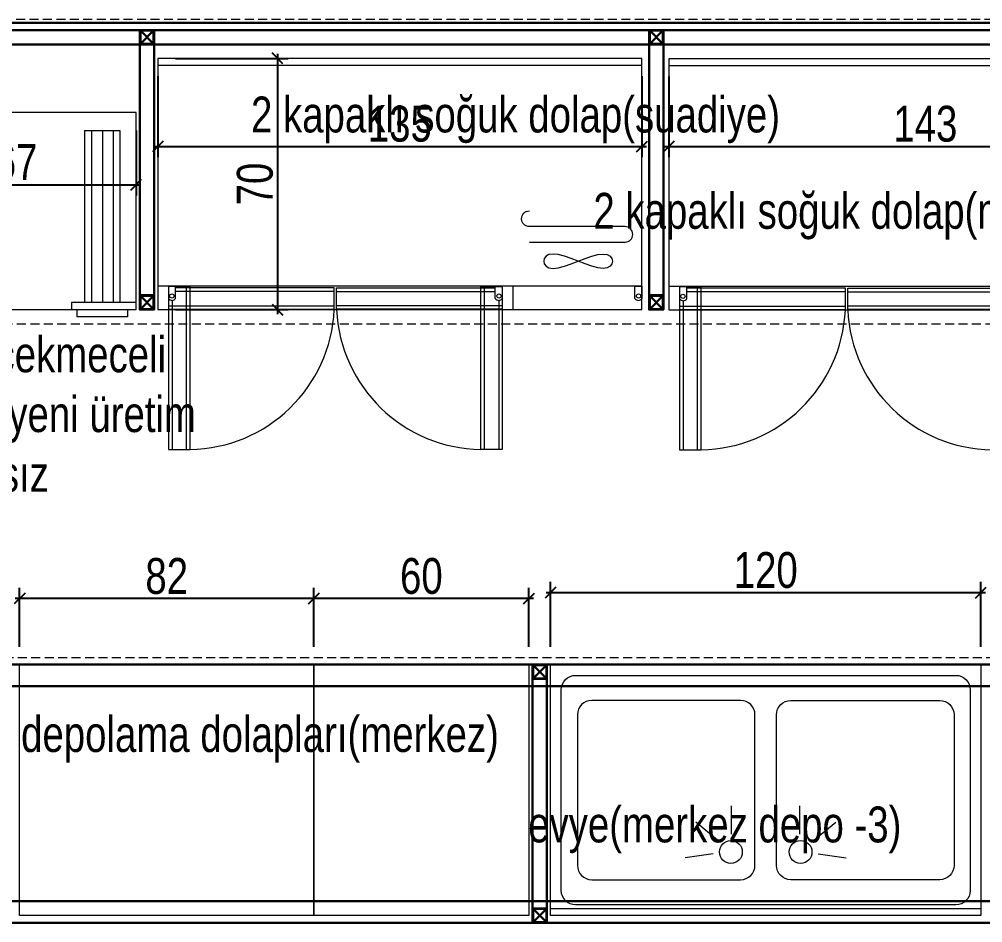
# Model space of a CAD drawing. Header units: millimetres. Extents: x -8661 to -6074, y -6678 to -5257.
# Drawn here: x -7645.1 to -7376.5, y -6344.9 to -6092.9 of the extents above; entities that cross this region are included whole.
import ezdxf

# ---------------------------------------------------------------- set-up
doc = ezdxf.new("R2010")
doc.units = ezdxf.units.MM
doc.linetypes.add('__HIDDEN__', pattern=[0.375, 0.25, -0.125])
for name, color, linetype, lineweight in [('ahşap kesit', 30, 'Continuous', 30), ('KP', 167, 'Continuous', 30), ('mermer', 140, '__HIDDEN__', 20), ('mutfakyazı', 7, 'Continuous', 20), ('mutfakölçü', 251, 'Continuous', 20), ('tezgahekipman', 146, 'Continuous', 20)]:
    doc.layers.add(name, color=color, linetype=linetype, lineweight=lineweight)
doc.styles.add('ATU', font='GOTHIC.TTF', dxfattribs={"width": 0.8})
doc.styles.add('UBN', font='GOTHIC.TTF', dxfattribs={"width": 0.8})
doc.dimstyles.new('U_DIM_1_50', dxfattribs={"dimtxt": 10, "dimasz": 3, "dimexe": 3, "dimexo": 5, "dimgap": 1, "dimtad": 1, "dimdec": 0, "dimrnd": 0.5, "dimzin": 11, "dimtxsty": 'ATU', "dimblk": 'OBLIQUE', "dimcen": 1.5, "dimdle": 1.25, "dimclrd": 251, "dimclre": 251, "dimclrt": 1, "dimadec": 0, "dimazin": 0, "dimtfac": 1.25, "dimtdec": 0, "dimtix": 1, "dimtofl": 0, "dimtmove": 1, "dimatfit": 3, "dimldrblk": 'OBLIQUE', "dimfxl": 5, "dimtolj": 1, "dimtzin": 0, "dimarcsym": 0})

# ---------------------------------------------------------------- blocks, each defined once
blk = doc.blocks.new('A$C32DC0840')
for p, q in [((44.84232903951581, 52.76213745676341), (37.03061600096139, 53.87480526377476)), ((74.1576812868998, 52.76213745676341), (81.96939432545423, 53.87480526377476)), ((46.07251183002975, 48.95289525826409), (39.97482426029368, 43.94499184991397)), ((72.92749849638584, 48.95289525826409), (79.02518606612195, 43.94499184991397)), ((49.9811667812419, 47.28981688101885), (49.9811667812419, 39.39925985090486)), ((69.01884354517371, 47.28981688101885), (69.01884354517371, 39.39925985090486))]:
    blk.add_line(p, q)
for points in [[(119.5000051632069, -4.5554188546e-06), (-0.4999948367930931, -4.5554188546e-06), (-0.4999948367930931, 69.99999544458113), (119.5000051632069, 69.99999544458113)], [(119.5000051632069, 67.99999544458113), (-0.4999948367930931, 67.99999544458113), (-0.4999948367930931, 69.99999544458113), (119.5000051632069, 69.99999544458113)]]:
    blk.add_lwpolyline(points, close=True)
for points in [[(112.5000051632087, 2.999995444580235), (6.500005163208723, 2.999995444581145, -0.4142135623730919), (2.500005163208723, 6.999995444581145), (2.500005163206903, 62.99999544458114, -0.4142135623731057), (6.500005163206902, 66.99999544458115), (112.5000051632087, 66.99999544458115, -0.4142135623730951), (116.5000051632087, 62.99999544458114), (116.5000051632087, 6.999995444580235, -0.4142135623730844)], [(52.50000516320782, 9.999995444582055), (11.00000516320781, 9.999995444581145, -0.4142135623730951), (7.000005163207812, 13.99999544458114), (7.000005163207812, 55.99999544458114, -0.4142135623730951), (11.00000516320781, 59.99999544458114), (52.50000516320782, 59.99999544458204, -0.4142135623730951), (56.50000516320782, 55.99999544458206), (56.50000516320782, 13.99999544458205, -0.4142135623730951)], [(66.50000516320779, 9.999995444582055), (108.0000051632078, 9.999995444581145, 0.4142135623730951), (112.0000051632078, 13.99999544458114), (112.0000051632078, 55.99999544458114, 0.4142135623730951), (108.0000051632078, 59.99999544458114), (66.50000516320779, 59.99999544458204, 0.4142135623730951), (62.50000516320779, 55.99999544458206), (62.50000516320779, 13.99999544458205, 0.4142135623730951)]]:
    blk.add_lwpolyline(points, format="xyb", close=True)
for centre in [(49.7857971408512, 52.25535200492323), (69.21421318556439, 52.25535200492323)]:
    blk.add_circle(centre, 3.187919533039348)
blk = doc.blocks.new('2kapılısoğukdolap')
for p, q in [((134.9999999999991, -2.000000000001819), (0, -2.000000000001819)), ((135, -63.5, 4.276943353647489e-09), (0, -63.5, 4.276943353647489e-09))]:
    blk.add_line(p, q)
at = {"extrusion": (-1.733410113292138e-08, 6.735343864008343e-11, 1)}
blk.add_line((99.06931354464541, -70.00000000000091, 1.669989937433682e-06), (99.06931354464496, -63.5, 1.669552140082521e-06), dxfattribs=at)
blk.add_lwpolyline([(135, 0), (0, 0), (0, -70.09317967446032), (135, -70.09317967446032)], close=True)
for points, elevation in [([(130.274715822808, -46.9163362606546), (103.6029174034643, -46.9163362606546, -1), (103.6029174034643, -42.57053226919698)], -2.340103652944363e-06), ([(103.6029174034643, -51.26214025211313), (130.274715822808, -51.26214025211313, 1), (130.274715822808, -46.9163362606546)], -2.340103652944387e-06)]:
    blk.add_lwpolyline(points, format="xyb", dxfattribs=dict(at, elevation=elevation))
blk.add_lwpolyline([(124.1660657280704, -58.57186580325971), (122.7090708088513, -58.39983606994203), (121.006973940604, -57.94630313665131), (119.1414757730054, -57.30510140337812), (117.1942769557304, -56.57006527011346), (115.2470781384559, -55.8350291368488), (113.3815799708573, -55.19382740357561), (111.67948310261, -54.74029447028489), (110.2224881833904, -54.56826473696766), (109.0786790879288, -54.74029447028489), (108.2616725911698, -55.19382740357561), (107.7714686931149, -55.8350291368488), (107.6080673937631, -56.57006527011346), (107.7714686931149, -57.30510140337812), (108.2616725911698, -57.94630313665131), (109.0786790879288, -58.39983606994203), (110.2224881833904, -58.57186580325971), (111.67948310261, -58.39983606994203), (113.3815799708573, -57.94630313665131), (115.2470781384559, -57.30510140337812), (117.1942769557304, -56.57006527011346), (119.1414757730054, -55.8350291368488), (121.006973940604, -55.19382740357561), (122.7090708088513, -54.74029447028489), (124.1660657280704, -54.56826473696766), (125.3098748235325, -54.74029447028489), (126.126881320291, -55.19382740357561), (126.6170852183463, -55.8350291368488), (126.7804865176981, -56.57006527011346), (126.6170852183463, -57.30510140337812), (126.126881320291, -57.94630313665131), (125.3098748235325, -58.39983606994203)], close=True, dxfattribs=at)
for points, elevation in [([(5.00000000000091, -66.99999999999365), (5.00000000000091, -63.49999999999365), (3.000000000000909, -63.49999999999365), (3.000000000000909, -66.99999999999365)], -5.2002303423125e-08), ([(8.999999999999508, -63.59317967445669), (2.99999999999996, -63.59317967445669), (2.999999999999506, -109.0931796744567), (8.999999999999508, -109.0931796744567), (8.999999999999508, -63.59317967445669)], -2.340103652944387e-06), ([(3.000000000000909, -63.99999999999365), (3.000000000000909, -69.99999999999365), (49.20000000000074, -69.99999999999365), (49.20000000000074, -63.99999999999365), (5.00000000000091, -63.99999999999365)], -5.20023034231448e-08), ([(3.999999999999506, -67.59317967445669), (3.999999999999506, -109.0931796744567), (7.999999999999507, -109.0931796744567), (7.999999999999507, -63.59317967445669)], -2.340103652944384e-06), ([(132.9999999999991, -66.9999999999982), (132.9999999999991, -63.4999999999982), (134.9999999999991, -63.4999999999982), (134.9999999999991, -66.9999999999982)], -2.340103652944369e-06), ([(3.000000000000909, -64.99999999999365), (3.000000000000909, -68.99999999999365), (49.20000000000074, -68.99999999999365), (49.20000000000074, -64.99999999999365), (5.00000000000091, -64.99999999999365)], -5.200230342313547e-08)]:
    blk.add_lwpolyline(points, dxfattribs=dict(at, elevation=elevation))
at = {"extrusion": (-1.733410113292138e-08, 6.735343864008345e-11, 1)}
for points, elevation in [([(96.06931354464817, -63.99999999999274), (96.06931354464817, -69.99999999999274), (49.86931354464834, -69.99999999999274), (49.86931354464834, -63.99999999999274), (94.06931354464817, -63.99999999999274)], -5.200230342315975e-08), ([(90.06931354464767, -63.59317967445578), (96.06931354464767, -63.59317967445578), (96.06931354464767, -109.0931796744558), (90.06931354464767, -109.0931796744558), (90.06931354464767, -63.59317967445578)], -2.34010365294441e-06), ([(95.06931354464767, -67.59317967445578), (95.06931354464767, -109.0931796744558), (91.06931354464767, -109.0931796744558), (91.06931354464767, -63.59317967445578)], -2.340103652944412e-06), ([(94.06931354464817, -66.99999999999274), (94.06931354464817, -63.49999999999274), (96.06931354464817, -63.49999999999274), (96.06931354464817, -66.99999999999274)], -5.200230342315085e-08), ([(96.06931354464817, -64.99999999999274), (96.06931354464817, -68.99999999999274), (49.86931354464834, -68.99999999999274), (49.86931354464834, -64.99999999999274), (94.06931354464817, -64.99999999999274)], -5.200230342315043e-08)]:
    blk.add_lwpolyline(points, dxfattribs=dict(at, elevation=elevation))
at = {"extrusion": (-1.733410113292138e-08, 6.735343864008343e-11, 1)}
for centre in [(3.933244849194125, -66.28626048538264, -5.200230342314093e-08), (134.0667551508059, -66.28626048538719, -2.340103652944385e-06)]:
    blk.add_circle(centre, 0.596080767310923, dxfattribs=at)
at = {"extrusion": (-1.733410113292138e-08, 6.735343864008345e-11, 1)}
blk.add_circle((95.13606869545495, -66.28626048538173, -5.200230342315953e-08), 0.596080767310923, dxfattribs=at)
at = {"extrusion": (-1.733410113292138e-08, 6.735343864008343e-11, 1)}
for centre, radius, start, end in [((4.000000000000909, -66.24999999999365, -5.200230342313807e-08), 1.25, 216.8698976458336, 323.1301023541664), ((133.9999999999991, -66.2499999999982, -2.340103652944383e-06), 1.25, 216.8698976458336, 323.1301023541664), ((8.380174527973812, -68.23582111098723, -2.340103652944372e-06), 40.86205981592018, 270.8691374288093, 357.3947596717019), ((90.68913901666927, -68.2358211109886, -2.340103652944382e-06), 40.86205981591921, 182.6052403282981, 269.1308625712427)]:
    blk.add_arc(centre, radius, start, end, dxfattribs=at)
at = {"extrusion": (-1.733410113292138e-08, 6.735343864008345e-11, 1)}
blk.add_arc((95.06931354464817, -66.24999999999274, -5.200230342315848e-08), 1.25, 216.8698976458336, 323.1301023541664, dxfattribs=at)
blk = doc.blocks.new('fagor buzdolabı')
for p, q in [((142.9999999999982, -2.000000000001819), (0, -2.000000000001819)), ((143, -63.5, 4.276943353648125e-09), (0, -63.5, 4.276943353648125e-09))]:
    blk.add_line(p, q)
at = {"extrusion": (-1.733410113292138e-08, 6.735343864008343e-11, 1)}
blk.add_line((99.06931354464541, -70.00000000000091, 1.669989937433683e-06), (99.06931354464541, -63.5, 1.669552140082521e-06), dxfattribs=at)
blk.add_lwpolyline([(143, 0), (0, 0), (0, -70.09317967445986), (143, -70.09317967445986)], close=True)
for points, elevation in [([(138.2747158228049, -46.91633626065869), (111.6029174034611, -46.91633626065869, -1), (111.6029174034611, -42.57053226920107)], -2.478776462007654e-06), ([(111.6029174034611, -51.26214025211722), (138.2747158228049, -51.26214025211722, 1), (138.2747158228049, -46.91633626065869)], -2.478776462007691e-06)]:
    blk.add_lwpolyline(points, format="xyb", dxfattribs=dict(at, elevation=elevation))
blk.add_lwpolyline([(132.1660657280663, -58.5718658032638), (130.7090708088472, -58.39983606994612), (129.0069739406008, -57.94630313665495), (127.1414757730017, -57.30510140338176), (125.1942769557263, -56.5700652701171), (123.2470781384527, -55.83502913685244), (121.3815799708536, -55.19382740357925), (119.6794831026073, -54.74029447028899), (118.2224881833863, -54.5682647369713), (117.0786790879247, -54.74029447028899), (116.2616725911666, -55.19382740357925), (115.7714686931122, -55.83502913685244), (115.6080673937595, -56.5700652701171), (115.7714686931122, -57.30510140338176), (116.2616725911666, -57.94630313665495), (117.0786790879247, -58.39983606994612), (118.2224881833863, -58.5718658032638), (119.6794831026073, -58.39983606994612), (121.3815799708536, -57.94630313665495), (123.2470781384527, -57.30510140338176), (125.1942769557263, -56.5700652701171), (127.1414757730017, -55.83502913685244), (129.0069739406008, -55.19382740357925), (130.7090708088472, -54.74029447028899), (132.1660657280663, -54.5682647369713), (133.3098748235298, -54.74029447028899), (134.1268813202878, -55.19382740357925), (134.6170852183423, -55.83502913685244), (134.780486517695, -56.5700652701171), (134.6170852183423, -57.30510140338176), (134.1268813202878, -57.94630313665495), (133.3098748235298, -58.39983606994612)], close=True, dxfattribs=at)
for points, elevation in [([(4.999999999996363, -66.99999999999729), (4.999999999996363, -63.49999999999729), (2.999999999996362, -63.49999999999729), (2.999999999996362, -66.99999999999729)], -5.2002303423021e-08), ([(8.999999999996325, -63.59317967446079), (2.999999999996322, -63.59317967446079), (2.999999999996322, -109.0931796744608), (8.999999999996325, -109.0931796744608), (8.999999999996325, -63.59317967446079)], -2.340103652944374e-06), ([(2.999999999996362, -63.99999999999729), (2.999999999996362, -69.99999999999729), (49.19999999999528, -69.99999999999729), (49.19999999999528, -63.99999999999729), (4.999999999996363, -63.99999999999729)], -5.20023034230408e-08), ([(3.999999999996323, -67.59317967446079), (3.999999999996323, -109.0931796744608), (7.999999999996324, -109.0931796744608), (7.999999999996324, -63.59317967446079)], -2.340103652944385e-06), ([(140.9999999999964, -67.00000000000183), (140.9999999999964, -63.50000000000183), (142.9999999999964, -63.50000000000183), (142.9999999999964, -67.00000000000183)], -2.478776462007674e-06), ([(2.999999999996362, -64.99999999999729), (2.999999999996362, -68.99999999999729), (49.19999999999528, -68.99999999999729), (49.19999999999528, -64.99999999999729), (4.999999999996363, -64.99999999999729)], -5.200230342304503e-08)]:
    blk.add_lwpolyline(points, dxfattribs=dict(at, elevation=elevation))
at = {"extrusion": (-1.733410113292138e-08, 6.735343864008345e-11, 1)}
for points, elevation in [([(96.06931354464362, -63.99999999999638), (96.06931354464362, -69.99999999999638), (49.86931354464288, -69.99999999999638), (49.86931354464288, -63.99999999999638), (94.06931354464362, -63.99999999999638)], -5.200230342308965e-08), ([(90.06931354464358, -63.59317967445988), (96.06931354464358, -63.59317967445988), (96.06931354464358, -109.0931796744599), (90.06931354464358, -109.0931796744599), (90.06931354464358, -63.59317967445988)], -2.340103652944348e-06), ([(95.06931354464358, -67.59317967445988), (95.06931354464358, -109.0931796744599), (91.06931354464358, -109.0931796744599), (91.06931354464358, -63.59317967445988)], -2.340103652944337e-06), ([(94.06931354464362, -66.99999999999638), (94.06931354464362, -63.49999999999638), (96.06931354464362, -63.49999999999638), (96.06931354464362, -66.99999999999638)], -5.200230342313476e-08), ([(96.06931354464362, -64.99999999999638), (96.06931354464362, -68.99999999999638), (49.86931354464288, -68.99999999999638), (49.86931354464288, -64.99999999999638), (94.06931354464362, -64.99999999999638)], -5.200230342309389e-08)]:
    blk.add_lwpolyline(points, dxfattribs=dict(at, elevation=elevation))
at = {"extrusion": (-1.733410113292138e-08, 6.735343864008343e-11, 1)}
for centre in [(3.933244849189578, -66.28626048538628, -5.200230342313179e-08), (142.0667551508031, -66.28626048539083, -2.478776462007717e-06)]:
    blk.add_circle(centre, 0.596080767310923, dxfattribs=at)
at = {"extrusion": (-1.733410113292138e-08, 6.735343864008345e-11, 1)}
blk.add_circle((95.1360686954504, -66.28626048538537, -5.20023034230689e-08), 0.596080767310923, dxfattribs=at)
at = {"extrusion": (-1.733410113292138e-08, 6.735343864008343e-11, 1)}
for centre, radius, start, end in [((3.999999999996362, -66.24999999999729, -5.200230342307472e-08), 1.25, 216.8698976458857, 323.1301023541143), ((141.9999999999964, -66.25000000000183, -2.478776462007696e-06), 1.25, 216.8698976458857, 323.1301023541143), ((8.38017452797063, -68.23582111099132, -2.340103652944305e-06), 40.86205981592018, 270.8691374288097, 357.3947596717031), ((90.68913901666564, -68.23582111099223, -2.340103652944388e-06), 40.86205981591921, 182.6052403282969, 269.1308625712945)]:
    blk.add_arc(centre, radius, start, end, dxfattribs=at)
at = {"extrusion": (-1.733410113292138e-08, 6.735343864008345e-11, 1)}
blk.add_arc((95.06931354464362, -66.24999999999638, -5.200230342315615e-08), 1.25, 216.8698976458857, 323.1301023541143, dxfattribs=at)
blk = doc.blocks.new('yeniüretimkahveçekmeceli')
for p, q in [((52.561005755937, -5.000000056254976, -41.09988698062739), (52.561005755937, -53.00000262007052, -41.09988698062739)), ((52.561005755937, -5.000000056254976, -41.09988698062739), (62.48005904203455, -5.000000056254976, -41.09988698062739)), ((54.56867938208597, -4.996750044950204, -40.46045362731334), (54.56867938208597, -53.00000262007052, -40.46045362731334)), ((57.56346013521761, -4.991889386932598, -9.229527928145457), (57.56346013521761, -53.00000262007052, -9.229527928145457)), ((60.58236757794111, -5.000000056255885, -41.10128284577578), (60.58236757794111, -53.00000262007052, -41.10128284577578)), ((62.48005904203455, -5.000000056254976, -41.09988698062739), (62.48005904203455, -53.00000262007052, -41.09988698062739))]:
    blk.add_line(p, q)
at = {"extrusion": (1.733410113292138e-08, 6.735343864008343e-11, 1)}
blk.add_lwpolyline([(67.00000000000547, 1.818989403545857e-12), (0, 0), (-6.421312243677883e-17, -55.00000000000183), (67.00000000000547, -55.00000000000092)], close=True, dxfattribs=at)
for points, elevation in [([(48.91341943018779, -54.99999999999727), (66.99676268441726, -54.99999999999727), (66.99676268441726, -53.00000262007052), (48.91341943018779, -53.00000262007052)], 1.035896687494272e-07), ([(50.55865559273479, -54.99999999999727), (64.5553999363965, -54.99999999999727), (64.5553999363965, -57.02265858897317), (50.55865559273479, -57.02265858897317)], -1.115305391369613e-06)]:
    blk.add_lwpolyline(points, close=True, dxfattribs=dict(elevation=elevation))
blk = doc.blocks.new('tezgah yerleşim d6 revizyon')
at = {"layer": 'ahşap kesit'}
for p, q in [((4.000001048680133, 252.5, -4.797037663122653e-06), (936.4967759991541, 252.4999999999991, -1.505919454713071e-05)), ((243.0000010486801, 250.5, -4.797037663122595e-06), (934.496775999156, 250.4999999999991, -1.571061498651308e-05))]:
    blk.add_line(p, q, dxfattribs=at)
at = {"layer": 'KP'}
for p, q in [((4.000001048680133, 250.5, -4.797037663122595e-06), (934.496775999156, 250.4999999999982, -1.511573214471043e-05)), ((569.1500010486852, 246.6499999999996, -6.100855803195113e-06), (572.850001048686, 250.3499999999995, -6.100855803195113e-06)), ((569.1500010486852, 250.3499999999995, -6.100855803195113e-06), (572.850001048686, 246.6499999999996, -6.100855803195113e-06)), ((711.1500010486816, 246.6500000000106, -6.100855803194947e-06), (714.8500010486823, 250.3500000000113, -6.100855803194947e-06)), ((711.1500010486816, 250.3500000000113, -6.100855803194947e-06), (714.8500010486823, 246.6500000000106, -6.100855803194947e-06)), ((247.000001048682, 246.5, -4.797037663122595e-06), (930.4967759991541, 246.4999999999991, -1.578411645341081e-05)), ((569.0000010486874, 246.5, -6.100855803187784e-06), (569.0000010486874, 176.5, -6.100855803187784e-06)), ((573.0000010486874, 246.5, -6.100855803187784e-06), (573.0000010486856, 176.5, -6.100855803187784e-06)), ((711.0000010486838, 246.5000000000109, -6.100855803187616e-06), (711.0000010486838, 176.5000000000109, -6.100855803187616e-06)), ((715.0000010486838, 246.5000000000109, -6.100855803187616e-06), (715.0000010486838, 176.5000000000109, -6.100855803187616e-06)), ((569.1500010486852, 172.6499999999996, -6.100855803195113e-06), (572.850001048686, 176.3499999999995, -6.100855803195113e-06)), ((569.1500010486852, 176.3499999999995, -6.100855803195113e-06), (572.850001048686, 172.6499999999996, -6.100855803195113e-06)), ((711.1500010486816, 172.6500000000106, -6.100855803194947e-06), (714.8500010486823, 176.3500000000113, -6.100855803194947e-06)), ((711.1500010486816, 176.3500000000113, -6.100855803194947e-06), (714.8500010486823, 172.6500000000106, -6.100855803194947e-06)), ((6.500013583117834, 73.5, -7.86493096159023e-06), (934.496775999156, 73.5, -1.349144171410204e-05)), ((678.650013582992, 69.65000034631885, -1.046268876117363e-05), (682.3500135829927, 73.35000034631867, -1.046268876117363e-05)), ((678.650013582992, 73.35000034631867, -1.046268876117363e-05), (682.3500135829927, 69.65000034631885, -1.046268876117363e-05)), ((6.500013583117834, 67.5, -7.86493096159023e-06), (934.496775999156, 67.5, -1.349144171410204e-05)), ((678.5000135829923, 5.500000346319212, -1.046268876117363e-05), (678.5000135829923, 69.50000034631921, -1.046268876117363e-05)), ((682.5000135829923, 5.500000346319212, -1.046268876117363e-05), (682.5000135829923, 69.50000034631921, -1.046268876117363e-05)), ((6.500013583116015, 7.499999999999091, -7.86493096159023e-06), (934.4967759991541, 7.5, -1.349144171410204e-05)), ((678.650013582992, 1.650000346318848, -1.046268876117363e-05), (682.3500135829927, 5.350000346319575, -1.046268876117363e-05)), ((678.650013582992, 5.350000346319575, -1.046268876117363e-05), (682.3500135829927, 1.650000346318848, -1.046268876117363e-05)), ((6.500013583117834, 1.499999999999091, -7.86493096159023e-06), (934.4967759991541, 1.5, -1.349144171410204e-05))]:
    blk.add_line(p, q, dxfattribs=at)
for points, elevation in [([(569.0000010486856, 250.5), (573.0000010486856, 250.5), (573.0000010486856, 246.5), (569.0000010486856, 246.5)], -6.100855803187799e-06), ([(569.1500010486852, 250.3499999999995), (572.850001048686, 250.3499999999995), (572.850001048686, 246.6499999999996), (569.1500010486852, 246.6499999999996)], -6.100855803187799e-06), ([(711.0000010486838, 250.5000000000109), (715.0000010486838, 250.5000000000109), (715.0000010486838, 246.5000000000109), (711.0000010486838, 246.5000000000109)], -6.100855803187632e-06), ([(711.1500010486816, 250.3500000000113), (714.8500010486823, 250.3500000000113), (714.8500010486823, 246.6500000000106), (711.1500010486816, 246.6500000000106)], -6.100855803187632e-06), ([(569.0000010486856, 176.5), (573.0000010486856, 176.5), (573.0000010486856, 172.5), (569.0000010486856, 172.5)], -6.100855803187799e-06), ([(569.1500010486852, 176.3499999999995), (572.850001048686, 176.3499999999995), (572.850001048686, 172.6499999999996), (569.1500010486852, 172.6499999999996)], -6.100855803187799e-06), ([(711.0000010486838, 176.5000000000109), (715.0000010486838, 176.5000000000109), (715.0000010486838, 172.5000000000109), (711.0000010486838, 172.5000000000109)], -6.100855803187632e-06), ([(711.1500010486816, 176.3500000000113), (714.8500010486823, 176.3500000000113), (714.8500010486823, 172.6500000000106), (711.1500010486816, 172.6500000000106)], -6.100855803187632e-06), ([(678.5000135829923, 73.50000034631921), (682.5000135829923, 73.50000034631921), (682.5000135829923, 69.50000034631921), (678.5000135829923, 69.50000034631921)], -1.046268876117363e-05), ([(678.650013582992, 73.35000034631867), (682.3500135829927, 73.35000034631867), (682.3500135829927, 69.65000034631885), (678.650013582992, 69.65000034631885)], -1.046268876117363e-05), ([(678.5000135829923, 5.500000346319212), (682.5000135829923, 5.500000346319212), (682.5000135829923, 1.500000346319212), (678.5000135829923, 1.500000346319212)], -1.046268876117363e-05), ([(678.650013582992, 5.350000346319575), (682.3500135829927, 5.350000346319575), (682.3500135829927, 1.650000346318848), (678.650013582992, 1.650000346318848)], -1.046268876117363e-05)]:
    blk.add_lwpolyline(points, close=True, dxfattribs=dict(at, elevation=elevation))
at = {"layer": 'mermer', "ltscale": 10}
for points, elevation in [([(2.000001048680133, 253.5), (938.4967759991541, 253.5), (938.4967759991541, 168.5), (2.000001048680133, 168.5)], -4.79703766312248e-06), ([(2.500013583117834, 75.5), (936.496775999156, 75.5), (936.4967759991541, 1.499999999999091), (2.500013583117834, 1.499999999999091)], -7.86493096159023e-06)]:
    blk.add_lwpolyline(points, close=True, dxfattribs=dict(at, elevation=elevation))
at = {"layer": 'tezgahekipman'}
for points, elevation in [([(535.5000135252619, 73.49999965363166), (617.5000135252619, 73.49999965363166), (617.5000135252619, 3.499999653631662), (535.5000135252619, 3.499999653631662)], 6.648719889725139e-05), ([(617.500013525262, 73.50000034631921), (677.500013525262, 73.50000034631921), (677.500013525262, 3.500000346319212), (617.500013525262, 3.500000346319212)], -1.046268876117363e-05)]:
    blk.add_lwpolyline(points, close=True, dxfattribs=dict(at, elevation=elevation))
for name, p in [('2kapılısoğukdolap', (574.0000010486838, 242.5931796744635, -6.100855803187799e-06)), ('fagor buzdolabı', (716.4967759991468, 242.4999999999873, -6.101866104767371e-06)), ('yeniüretimkahveçekmeceli', (501.0000010486801, 227.5000000000009, -4.943175466407178e-06))]:
    blk.add_blockref(name, p, dxfattribs=at)
at = {"layer": 'tezgahekipman', "extrusion": (1.733410113292138e-08, 6.735343864008343e-11, 1), "rotation": 180.0000000000005}
blk.add_blockref('A$C32DC0840', (803.0000184779203, 73.49999579090947, 2.521551390711659e-06), dxfattribs=at)
blk = doc.blocks.new('_Oblique')
at = {"color": 0, "linetype": 'ByBlock', "lineweight": -2}
blk.add_line((-0.5, -0.5), (0.5, 0.5), dxfattribs=at)
blk = doc.blocks.new('*D724')
at = {"layer": 'DEFPOINTS', "color": 0, "transparency": 16777216}
for p in [(-7679.499642987172, -6118.850402540876, -1.395465569097762e-05), (-7612.499642987166, -6118.850402540874, -1.511604046688344e-05), (-7612.499642987166, -6138.990849534684)]:
    blk.add_point(p, dxfattribs=at)
at = {"layer": 'mutfakölçü', "color": 251, "lineweight": -2, "transparency": 16777216}
for p, q in [((-7679.499642987172, -6123.850402540876), (-7679.499642987172, -6141.990849534684)), ((-7612.499642987166, -6123.850402540874), (-7612.499642987166, -6141.990849534684)), ((-7680.749642987172, -6138.990849534684), (-7611.249642987166, -6138.990849534684))]:
    blk.add_line(p, q, dxfattribs=at)
at = {"layer": 'mutfakölçü', "color": 251, "lineweight": -2, "transparency": 16777216, "xscale": 3, "yscale": 3, "zscale": 3, "rotation": 180}
blk.add_blockref('_Oblique', (-7679.499642987172, -6138.990849534684), dxfattribs=at)
at = {"layer": 'mutfakölçü', "color": 251, "lineweight": -2, "transparency": 16777216, "xscale": 3, "yscale": 3, "zscale": 3}
blk.add_blockref('_Oblique', (-7612.499642987166, -6138.990849534684), dxfattribs=at)
at = {"layer": 'mutfakölçü', "color": 1, "transparency": 16777216, "insert": (-7645.999642987169, -6132.739319962964), "char_height": 10, "attachment_point": 5, "style": 'ATU'}
blk.add_mtext('\\A1;67', dxfattribs=at)
blk = doc.blocks.new('*D725')
at = {"layer": 'DEFPOINTS', "color": 0, "transparency": 16777216}
for p in [(-7606.499642987168, -6103.757222866413, -1.511233602775824e-05), (-7471.499642987168, -6103.757222866413, -1.511233602775824e-05), (-7471.499642987168, -6128.306855070776)]:
    blk.add_point(p, dxfattribs=at)
at = {"layer": 'mutfakölçü', "color": 251, "lineweight": -2, "transparency": 16777216}
for p, q in [((-7606.499642987168, -6108.757222866413), (-7606.499642987168, -6131.306855070776)), ((-7471.499642987168, -6108.757222866413), (-7471.499642987168, -6131.306855070776)), ((-7607.749642987168, -6128.306855070776), (-7470.249642987168, -6128.306855070776))]:
    blk.add_line(p, q, dxfattribs=at)
at = {"layer": 'mutfakölçü', "color": 251, "lineweight": -2, "transparency": 16777216, "xscale": 3, "yscale": 3, "zscale": 3, "rotation": 180}
blk.add_blockref('_Oblique', (-7606.499642987168, -6128.306855070776), dxfattribs=at)
at = {"layer": 'mutfakölçü', "color": 251, "lineweight": -2, "transparency": 16777216, "xscale": 3, "yscale": 3, "zscale": 3}
blk.add_blockref('_Oblique', (-7471.499642987168, -6128.306855070776), dxfattribs=at)
at = {"layer": 'mutfakölçü', "color": 1, "transparency": 16777216, "insert": (-7538.999642987168, -6122.055325499055), "char_height": 10, "attachment_point": 5, "style": 'ATU'}
blk.add_mtext('\\A1;135', dxfattribs=at)
blk = doc.blocks.new('*D726')
at = {"layer": 'DEFPOINTS', "color": 0, "transparency": 16777216}
for p in [(-7464.002868036705, -6103.850402540889, -1.511334632933781e-05), (-7321.002868036707, -6105.850402540891, -1.511321196356053e-05), (-7321.002868036707, -6128.310341268687)]:
    blk.add_point(p, dxfattribs=at)
at = {"layer": 'mutfakölçü', "color": 251, "lineweight": -2, "transparency": 16777216}
for p, q in [((-7464.002868036705, -6108.850402540889), (-7464.002868036705, -6131.310341268687)), ((-7321.002868036707, -6110.850402540891), (-7321.002868036707, -6131.310341268687)), ((-7465.252868036705, -6128.310341268687), (-7319.752868036707, -6128.310341268687))]:
    blk.add_line(p, q, dxfattribs=at)
at = {"layer": 'mutfakölçü', "color": 251, "lineweight": -2, "transparency": 16777216, "xscale": 3, "yscale": 3, "zscale": 3, "rotation": 180}
blk.add_blockref('_Oblique', (-7464.002868036705, -6128.310341268687), dxfattribs=at)
at = {"layer": 'mutfakölçü', "color": 251, "lineweight": -2, "transparency": 16777216, "xscale": 3, "yscale": 3, "zscale": 3}
blk.add_blockref('_Oblique', (-7321.002868036707, -6128.310341268687), dxfattribs=at)
at = {"layer": 'mutfakölçü', "color": 1, "transparency": 16777216, "insert": (-7392.502868036706, -6122.058811696967), "char_height": 10, "attachment_point": 5, "style": 'ATU'}
blk.add_mtext('\\A1;143', dxfattribs=at)
blk = doc.blocks.new('*D729')
at = {"layer": 'DEFPOINTS', "color": 0, "transparency": 16777216}
for p in [(-7496.999630721139, -6252.786324013254), (-7496.999630721139, -6272.850402194549, -1.834273766677251e-05), (-7376.999630721139, -6272.850402194548, -2.042282980272307e-05)]:
    blk.add_point(p, dxfattribs=at)
at = {"layer": 'mutfakölçü', "color": 251, "lineweight": -2, "transparency": 16777216}
for p, q in [((-7496.999630721139, -6267.850402194549), (-7496.999630721139, -6249.786324013254)), ((-7376.999630721139, -6267.850402194548), (-7376.999630721139, -6249.786324013254)), ((-7375.749630721139, -6252.786324013254), (-7498.249630721139, -6252.786324013254))]:
    blk.add_line(p, q, dxfattribs=at)
at = {"layer": 'mutfakölçü', "color": 251, "lineweight": -2, "transparency": 16777216, "xscale": 3, "yscale": 3, "zscale": 3, "rotation": 180}
blk.add_blockref('_Oblique', (-7496.999630721139, -6252.786324013254), dxfattribs=at)
at = {"layer": 'mutfakölçü', "color": 251, "lineweight": -2, "transparency": 16777216, "xscale": 3, "yscale": 3, "zscale": 3}
blk.add_blockref('_Oblique', (-7376.999630721139, -6252.786324013254), dxfattribs=at)
at = {"layer": 'mutfakölçü', "color": 1, "transparency": 16777216, "insert": (-7436.999630721139, -6246.534794441533), "char_height": 10, "attachment_point": 5, "style": 'ATU'}
blk.add_mtext('\\A1;120', dxfattribs=at)
blk = doc.blocks.new('*D730')
at = {"layer": 'DEFPOINTS', "color": 0, "transparency": 16777216}
for p in [(-7562.99963051059, -6254.443686543493), (-7562.99963051059, -6272.850402887245, 5.747571867268095e-05), (-7502.99963051059, -6272.850402194557, -1.947416898574407e-05)]:
    blk.add_point(p, dxfattribs=at)
at = {"layer": 'mutfakölçü', "color": 251, "lineweight": -2, "transparency": 16777216}
for p, q in [((-7562.99963051059, -6267.850402887245), (-7562.99963051059, -6251.443686543493)), ((-7502.99963051059, -6267.850402194557), (-7502.99963051059, -6251.443686543493)), ((-7501.74963051059, -6254.443686543493), (-7564.24963051059, -6254.443686543493))]:
    blk.add_line(p, q, dxfattribs=at)
at = {"layer": 'mutfakölçü', "color": 251, "lineweight": -2, "transparency": 16777216, "xscale": 3, "yscale": 3, "zscale": 3, "rotation": 180}
blk.add_blockref('_Oblique', (-7562.99963051059, -6254.443686543493), dxfattribs=at)
at = {"layer": 'mutfakölçü', "color": 251, "lineweight": -2, "transparency": 16777216, "xscale": 3, "yscale": 3, "zscale": 3}
blk.add_blockref('_Oblique', (-7502.99963051059, -6254.443686543493), dxfattribs=at)
at = {"layer": 'mutfakölçü', "color": 1, "transparency": 16777216, "insert": (-7532.99963051059, -6248.192156971772), "char_height": 10, "attachment_point": 5, "style": 'ATU'}
blk.add_mtext('\\A1;60', dxfattribs=at)
blk = doc.blocks.new('*D731')
at = {"layer": 'DEFPOINTS', "color": 0, "transparency": 16777216}
for p in [(-7644.99963051059, -6254.443686543493), (-7644.99963051059, -6272.850402887245, 5.747571867268095e-05), (-7562.99963051059, -6272.850402887245, 5.747571867268095e-05)]:
    blk.add_point(p, dxfattribs=at)
at = {"layer": 'mutfakölçü', "color": 251, "lineweight": -2, "transparency": 16777216}
for p, q in [((-7644.99963051059, -6267.850402887245), (-7644.99963051059, -6251.443686543493)), ((-7562.99963051059, -6267.850402887245), (-7562.99963051059, -6251.443686543493)), ((-7561.74963051059, -6254.443686543493), (-7646.24963051059, -6254.443686543493))]:
    blk.add_line(p, q, dxfattribs=at)
at = {"layer": 'mutfakölçü', "color": 251, "lineweight": -2, "transparency": 16777216, "xscale": 3, "yscale": 3, "zscale": 3, "rotation": 180}
blk.add_blockref('_Oblique', (-7644.99963051059, -6254.443686543493), dxfattribs=at)
at = {"layer": 'mutfakölçü', "color": 251, "lineweight": -2, "transparency": 16777216, "xscale": 3, "yscale": 3, "zscale": 3}
blk.add_blockref('_Oblique', (-7562.99963051059, -6254.443686543493), dxfattribs=at)
at = {"layer": 'mutfakölçü', "color": 1, "transparency": 16777216, "insert": (-7603.99963051059, -6248.192156971772), "char_height": 10, "attachment_point": 5, "style": 'ATU'}
blk.add_mtext('\\A1;82', dxfattribs=at)
blk = doc.blocks.new('*D739')
at = {"layer": 'DEFPOINTS', "color": 0, "transparency": 16777216}
for p in [(-7606.499642987168, -6103.757222866413, -1.511233602775824e-05), (-7606.499642987168, -6173.850402540873, -1.511233602775824e-05), (-7573.127588270407, -6173.850402540873)]:
    blk.add_point(p, dxfattribs=at)
at = {"layer": 'mutfakölçü', "color": 251, "lineweight": -2, "transparency": 16777216}
for p, q in [((-7573.127588270406, -6102.507222866413), (-7573.127588270407, -6175.100402540873)), ((-7601.499642987168, -6103.757222866413), (-7570.127588270406, -6103.757222866413)), ((-7601.499642987168, -6173.850402540873), (-7570.127588270407, -6173.850402540873))]:
    blk.add_line(p, q, dxfattribs=at)
at = {"layer": 'mutfakölçü', "color": 251, "lineweight": -2, "transparency": 16777216, "xscale": 3, "yscale": 3, "zscale": 3}
for p, rotation in [((-7573.127588270406, -6103.757222866413), 90), ((-7573.127588270407, -6173.850402540873), 270)]:
    blk.add_blockref('_Oblique', p, dxfattribs=dict(at, rotation=rotation))
at = {"layer": 'mutfakölçü', "color": 1, "transparency": 16777216, "insert": (-7579.379117842125, -6138.803812703644), "char_height": 10, "attachment_point": 5, "rotation": 90, "style": 'ATU'}
blk.add_mtext('\\A1;70', dxfattribs=at)

msp = doc.modelspace()

# ---------------------------------------------------------------- block references
at = {"layer": 'tezgahekipman'}
msp.add_blockref('tezgah yerleşim d6 revizyon', (-8180.499644035852, -6346.350402540877, -9.011480224570437e-06), dxfattribs=at)

# ---------------------------------------------------------------- texts
at = {"layer": 'mutfakyazı', "char_height": 10, "attachment_point": 1, "style": 'UBN'}
for s, insert in [('2 kapaklı soğuk dolap(suadiye)', (-7580.494875250866, -6114.414398785472, -8.425295186162744e-06)), ('2 kapaklı soğuk dolap(merkez)', (-7485.0454588594, -6141.285575232777, -7.330232973896479e-06)), ('kahve çekmeceli \\Ptezgah yeni üretim\\Pbardaksız', (-7683.241112979435, -6181.320157623035, -1.687641118616146e-05)), ('depolama dolapları(merkez)', (-7644.588260873355, -6287.220811536376, -1.687641118616146e-05)), ('evye(merkez depo -3)', (-7503.223737607413, -6312.441114424173, -8.525194181852098e-06))]:
    msp.add_mtext_dynamic_manual_height_columns(s, width=246.36665064314, gutter_width=1, heights=[0], dxfattribs=dict(at, insert=insert))

# ---------------------------------------------------------------- dimensions: what is measured, and where the dimension line sits
at = {"layer": 'mutfakölçü'}
dim = msp.add_linear_dim(base=(-7573.127588270407, -6173.850402540873), p1=(-7606.499642987168, -6103.757222866413, -1.511233602775824e-05), p2=(-7606.499642987168, -6173.850402540873, -1.511233602775824e-05), angle=90, dimstyle='U_DIM_1_50', dxfattribs=at)
dim.commit()
dim.dimension.update_dxf_attribs({"geometry": '*D739', "text_midpoint": (-7579.379117842125, -6138.803812703644)})
for base, p1, p2, picture, middle in [((-7471.499642987168, -6128.306855070776), (-7606.499642987168, -6103.757222866413, -1.511233602775824e-05), (-7471.499642987168, -6103.757222866413, -1.511233602775824e-05), '*D725', (-7538.999642987168, -6122.055325499055)), ((-7321.002868036707, -6128.310341268687), (-7464.002868036705, -6103.850402540889, -1.511334632933781e-05), (-7321.002868036707, -6105.850402540891, -1.511321196356053e-05), '*D726', (-7392.502868036706, -6122.058811696967)), ((-7612.499642987166, -6138.990849534684), (-7679.499642987172, -6118.850402540876, -1.395465569097762e-05), (-7612.499642987166, -6118.850402540874, -1.511604046688344e-05), '*D724', (-7645.999642987169, -6132.739319962964)), ((-7644.99963051059, -6254.443686543493), (-7562.99963051059, -6272.850402887245, 5.747571867268095e-05), (-7644.99963051059, -6272.850402887245, 5.747571867268095e-05), '*D731', (-7603.99963051059, -6248.192156971772)), ((-7562.99963051059, -6254.443686543493), (-7502.99963051059, -6272.850402194557, -1.947416898574407e-05), (-7562.99963051059, -6272.850402887245, 5.747571867268095e-05), '*D730', (-7532.99963051059, -6248.192156971772)), ((-7496.999630721139, -6252.786324013254), (-7376.999630721139, -6272.850402194548, -2.042282980272307e-05), (-7496.999630721139, -6272.850402194549, -1.834273766677251e-05), '*D729', (-7436.999630721139, -6246.534794441533))]:
    dim = msp.add_linear_dim(base=base, p1=p1, p2=p2, dimstyle='U_DIM_1_50', dxfattribs=at)
    dim.commit()
    dim.dimension.update_dxf_attribs({"geometry": picture, "text_midpoint": middle})

doc.saveas('drawing.dxf')
